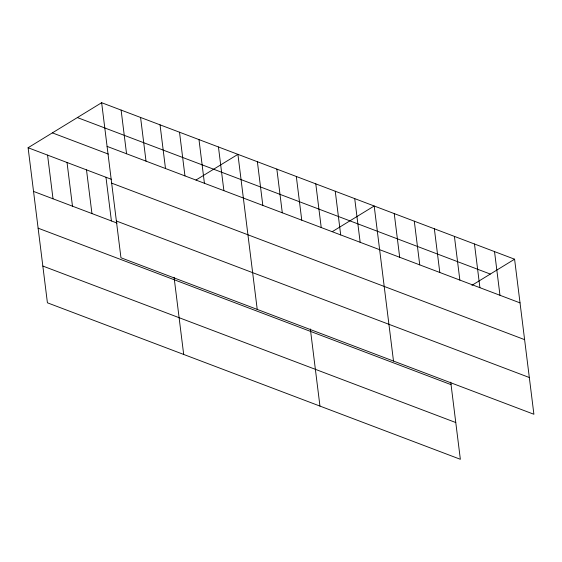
<?xml version="1.0" encoding="UTF-8"?>
<svg xmlns="http://www.w3.org/2000/svg" width="562" height="562" viewBox="0 0 562 562"><rect width="100%" height="100%" fill="white"/><g stroke="black" fill="none" stroke-linecap="round" stroke-linejoin="round"><path stroke-width="0.84" d="M450.745 382.167L460.355 459.294L47.412 302.799L28.1 147.736L101.645 102.706L514.588 259.201L533.9 414.264L120.956 257.761L101.645 102.706M195.998 180.016L237.916 154.353L257.227 309.409M332.268 231.663L374.187 205.994L393.498 361.05M471.932 285.32L514.588 259.201M77.373 117.57L490.317 274.066M107.089 146.387L520.026 302.883M52.371 132.878L108.34 154.086M28.1 147.736L111.648 179.404M111.662 183.142L524.606 339.638M116.383 221.014L529.32 377.509M33.537 191.417L117.086 223.086M38.118 228.172L451.061 384.668M42.838 266.044L455.775 422.54M494.532 251.6L499.969 295.282M474.476 243.999L479.913 287.681M454.412 236.398L459.857 280.08M434.356 228.797L439.8 272.479M414.299 221.196L419.744 264.878M394.243 213.595L399.687 257.277M354.72 198.618L360.158 242.299M335.254 191.242L340.691 234.923M315.788 183.865L321.225 227.547M296.315 176.482L301.759 220.163M310.35 328.96L319.954 406.087M276.848 169.106L282.293 212.787M257.382 161.73L262.826 205.411M218.449 146.97L223.887 190.658M198.983 139.594L204.42 183.275M179.517 132.218L184.954 175.899M160.044 124.841L165.488 168.523M174.08 277.312L183.683 354.439M140.577 117.465L146.022 161.146M121.111 110.082L126.555 153.763M105.972 177.248L111.409 220.929M86.499 169.872L91.943 213.553M67.033 162.495L72.477 206.177M47.566 155.119L53.011 198.8"/></g></svg>
